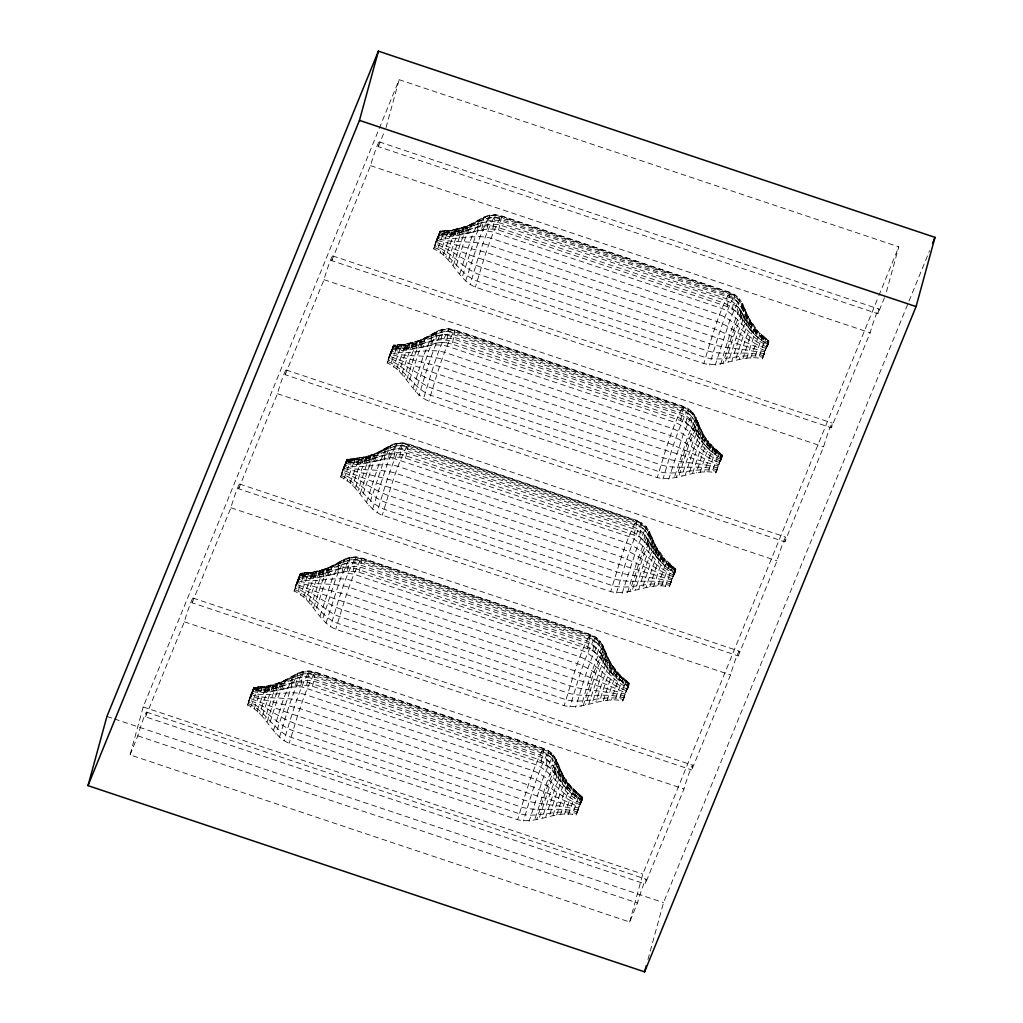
<?xml version="1.0" encoding="UTF-8"?>
<svg xmlns="http://www.w3.org/2000/svg" width="1023" height="1023" viewBox="0 0 1023 1023"><rect width="100%" height="100%" fill="white"/><g stroke="black" fill="none" stroke-linecap="round" stroke-linejoin="round"><path stroke-width="0.75" stroke-dasharray="5 3.75" d="M247.528 705.052L253.346 690.794L265.174 691.318L280.2 689.796L281.824 682.06L266.082 686.241L253.985 687.226L247.528 705.052C266.133 712.929 271.197 735.754 289.177 743.286L517.625 819.717C537.216 824.436 555.949 809.896 576.205 815.011L582.726 797.71L579.478 794.654L572.241 814.679M294.074 591.013L299.892 576.755L315.57 577.138L326.746 575.757L328.357 568.021L312.616 572.189L300.532 573.187L294.074 591.013C312.68 598.877 317.731 621.715 335.723 629.247L564.159 705.665C583.749 710.397 602.496 695.845 622.751 700.96L629.286 683.236L622.981 677.917L614.836 700.461M340.608 476.961L346.426 462.703L358.255 463.227L373.28 461.705L374.904 453.969L359.163 458.151L347.066 459.135L340.608 476.961C359.214 484.838 364.278 507.664 382.257 515.196L610.705 591.626C630.296 596.345 649.03 581.806 669.285 586.921L675.832 569.197L663.927 557.995L659.95 567.011L653.607 586.537M387.154 362.922L392.973 348.664L404.788 349.188L419.826 347.667L421.438 339.93L405.696 344.099L393.612 345.083L387.154 362.922C405.747 370.786 410.811 393.612 428.803 401.157L657.239 477.575C676.83 482.306 695.576 467.754 715.831 472.869L722.366 455.145L716.062 449.826L707.916 472.357M433.688 248.87L439.506 234.612L451.335 235.137L466.36 233.615L467.984 225.878L452.243 230.06L440.146 231.045L433.688 248.87C452.294 256.747 457.358 279.573 475.337 287.105L703.786 363.536C723.376 368.254 742.11 353.702 762.365 358.83L768.912 341.107L762.608 335.787L754.45 358.319M267.22 721.624L274.688 698.223L281.184 682.315L297.808 673.185L303.358 671.267L309.215 670.858L314.994 671.97L543.43 748.401C558.059 752.647 557.995 769.565 566.115 779.846L564.658 786.802L572.663 794.193L582.023 800.753M567.164 789.347L568.468 783.119C561.103 774.923 559.121 763.721 553.162 754.846L543.891 775.856L529.083 821.379M556.717 814.935L563.839 793.042L568.302 782.927L570.987 786.265L569.837 791.815M564.376 814.487L573.571 789.104L576.563 792.096L575.642 796.482M581.051 803.132L582.662 797.186L576.205 815.011M313.754 607.572L321.235 584.184L327.718 568.264L344.342 559.146L349.892 557.228L355.761 556.806L361.528 557.931L589.964 634.35C605.821 639.324 604.862 658.492 615.002 669.08L613.71 675.295L628.557 686.714M607.061 700.589L612.419 683.812L617.393 672.047L620.232 675.206L619.209 680.142M627.598 689.08L629.286 683.236L620.104 675.065L610.923 700.435M360.301 493.534L367.769 470.132L374.265 454.225L390.888 445.095L396.438 443.176L402.295 442.767L408.075 443.88L636.511 520.311L642.15 523.303L639.298 536.934C652.265 547.497 658.761 565.22 675.103 572.663M622.163 593.289L636.971 547.765L646.242 526.743L643.876 540.08M660.244 561.256L661.549 555.029C654.196 546.806 652.444 535.502 646.242 526.743M627.508 592.496C633.915 571.972 639.439 550.655 649.541 531.628L654.848 544.581L664.068 558.174L662.917 563.724M674.131 575.041L675.743 569.095L669.285 586.921M406.834 379.482L414.315 356.094L420.798 340.173L437.422 331.056L442.972 329.137L448.841 328.715L454.608 329.841L683.044 406.259C697.673 410.517 697.622 427.422 705.729 437.703L704.284 444.66L712.289 452.051L721.637 458.611M706.791 447.204L708.082 440.99C700.717 432.793 698.747 421.591 692.788 412.704L683.505 433.726L668.71 479.237M700.141 472.485L705.499 455.708L710.474 443.956L713.312 447.115L712.289 452.051M720.678 460.989L722.366 455.145L713.184 446.974L704.003 472.345M453.381 265.443L460.849 242.042L467.345 226.134L483.969 217.004L489.518 215.086L495.375 214.677L501.155 215.789L729.591 292.22L734.872 294.79L739.655 299.048L736.956 311.989C745.639 324.214 754.386 337.27 768.183 344.572M753.324 333.166L754.629 326.938C747.276 318.716 745.524 307.412 739.322 298.652L730.051 319.675L715.243 365.198M720.588 364.405C726.995 343.881 732.519 322.565 742.621 303.537L747.928 316.491L757.148 330.084L755.997 335.634M750.537 358.306L759.731 332.923L758.823 338.012M767.212 346.95L768.912 341.107L759.731 332.923M577.458 811.635L576.627 813.515C557.356 808.08 538.162 818.784 519.313 813.733L290.877 737.314C273.461 730.537 265.852 710.499 247.962 703.555L250.878 694.579C267.757 700.013 285.826 696.075 302.565 701.369L531.001 777.787C548.494 784.155 561.832 798.298 579.555 804.526L577.177 812.633M623.992 697.596L623.173 699.463C603.89 694.029 584.696 704.745 565.86 699.681L337.411 623.263C319.994 616.485 312.386 596.447 294.496 589.517L297.424 580.527C314.304 585.962 332.373 582.023 349.112 587.317L577.547 663.735C595.041 670.103 608.365 684.246 626.089 690.487L623.71 698.594M670.538 583.545L669.707 585.425C650.436 579.99 631.242 590.693 612.393 585.642L383.957 509.211C366.541 502.446 358.932 482.408 341.043 475.465L343.958 466.488C360.838 471.91 378.906 467.984 395.645 473.278L624.081 549.696C641.574 556.064 654.912 570.207 672.635 576.435L670.257 584.542M717.072 469.493L716.253 471.373C696.97 465.938 677.776 476.654 658.94 471.59L430.491 395.172C413.075 388.395 405.466 368.357 387.576 361.426L390.505 352.436C407.384 357.871 425.453 353.932 442.192 359.226L670.628 435.645C688.121 442.013 701.446 456.156 719.169 462.396L716.791 470.49M763.618 355.454L762.787 357.334C743.516 351.899 724.322 362.602 705.474 357.551L477.038 281.12C459.621 274.356 452.013 254.318 434.123 247.374L437.038 238.385C453.918 243.819 471.987 239.893 488.725 245.175L717.161 321.606C734.655 327.974 747.992 342.117 765.716 348.344L763.337 356.452M280.2 689.796L283.755 689.029L285.327 680.193L277.642 698.364L269.356 724.297M326.746 575.757L330.288 574.977L331.861 566.141L325.71 580.079L315.902 610.258M373.28 461.705L376.835 460.938L378.408 452.102L372.257 466.028L362.436 496.206M419.826 347.667L423.369 346.887L424.941 338.05L418.791 351.989L408.983 382.167M577.79 810.523L577.125 811.853C558.775 806.214 539.453 812.377 521.308 807.07L292.872 730.639C276.031 724.514 265.609 708.044 248.461 701.893L251.505 692.865C269.33 698.21 287.565 689.323 305.046 694.502L533.495 770.933C551.346 777.851 561.87 795.996 580.169 802.812L579.402 805.651M624.324 696.484L623.672 697.801C605.322 692.175 586 698.338 567.855 693.019L339.406 616.6C322.565 610.462 312.143 594.005 294.995 587.841L298.038 578.813C315.864 584.159 334.112 575.284 351.592 580.463L580.028 656.881C597.88 663.799 608.404 681.945 626.715 688.773L625.948 691.599M670.871 582.432L670.206 583.762C651.856 578.123 632.534 584.286 614.388 578.98L385.952 502.549C369.111 496.424 358.689 479.953 341.541 473.802L344.585 464.762C362.411 470.12 380.646 461.232 398.126 466.411L626.575 542.842C644.426 549.76 654.95 567.906 673.249 574.721L672.482 577.56M717.404 468.393L716.752 469.71C698.402 464.084 679.08 470.248 660.935 464.928L432.486 388.51C415.645 382.372 405.223 365.914 388.075 359.751L391.118 350.723C408.944 356.068 427.192 347.193 444.673 352.372L673.108 428.79C690.96 435.708 701.484 453.854 719.796 460.682L719.028 463.509M763.951 354.342L763.286 355.659C744.936 350.032 725.614 356.196 707.468 350.889L479.033 274.458C462.191 268.333 451.77 251.863 434.622 245.712L437.665 236.671C455.491 242.029 473.726 233.142 491.206 238.321L719.655 314.752C737.506 321.67 748.03 339.815 766.329 346.631L765.562 349.457M657.738 558.711L659.017 551.538L654.029 562.842L646.076 587.304M704.284 444.66L690.41 426.041L693.121 413.1L688.338 408.842C676.702 430.747 670.346 455.299 662.968 478.943M750.818 330.621L752.097 323.447L745.869 338.191L739.156 359.214M578.161 809.334L577.688 810.063C560.041 804.347 541.141 805.433 523.546 799.922L295.11 723.491C278.729 717.814 265.52 705.742 249.011 700.103L252.093 691.292C272.988 697.085 292.258 681.331 312.45 686.267L540.886 762.685L550.796 768.171L564.658 786.802M624.708 695.295L624.222 696.011C606.588 690.308 587.688 691.395 570.092 685.87L341.644 609.452C325.276 603.762 312.066 591.703 295.557 586.064L298.626 577.253C319.521 583.033 338.805 567.292 358.983 572.228L587.432 648.646C601.179 651.996 603.813 667.201 613.71 675.295M671.241 581.243L670.768 581.972C653.122 576.256 634.222 577.343 616.626 571.831L388.19 495.401C371.809 489.723 358.6 477.651 342.091 472.012L345.173 463.202C366.068 468.994 385.339 453.24 405.53 458.176L639.298 536.934M717.788 467.191L717.302 467.92C699.668 462.217 680.768 463.304 663.173 457.78L434.724 381.362C418.356 375.671 405.146 363.6 388.638 357.973L391.707 349.163C410.645 354.265 428.65 341.158 447.025 346.132L675.461 422.55C693.735 430.146 701.458 451.514 720.384 459.11L719.438 462.37M764.322 353.152L763.849 353.881C746.202 348.165 727.302 349.252 709.706 343.741L481.27 267.31C464.89 261.632 451.68 249.561 435.171 243.922L438.253 235.111C459.148 240.904 478.419 225.15 498.61 230.085L727.046 306.504L736.956 311.989M579.824 804.5L580.757 801.252C561.844 793.656 554.108 772.288 535.847 764.692L301.759 686.868L291.325 687.098L275.775 734.054M626.754 689.412L629.196 683.134L626.357 690.461M672.904 576.409L673.837 573.161C654.925 565.566 647.188 544.198 628.928 536.589L394.84 458.777L384.405 458.995L368.855 505.963M766.368 347.283L768.823 341.004L765.984 348.319M253.346 690.794L254.075 687.328L250.443 697.929L249.625 698.249L287.054 712.417L525.963 792.505L578.57 808.093M257.323 691.139L258.039 687.124L253.985 687.226L250.443 697.929L250.251 696.394L300.033 708.632L528.469 785.05L578.98 806.853M261.261 691.305L262.182 686.932C281.696 687.661 296.082 667.776 315.34 672.405L543.788 748.823L549.07 751.394L553.494 755.23L550.796 768.171M265.174 691.318L266.082 686.241L256.888 711.612M269.036 691.177C274.381 670.308 259.446 712.443 259.727 714.003M299.892 576.755L300.532 573.187L296.977 583.877L296.159 584.21L333.6 598.378L572.496 678.454L625.104 694.054M272.834 690.883C278.831 667.469 262.093 714.719 262.387 716.471M303.857 577.087L304.573 573.072L297.335 593.097M276.555 690.423L277.834 683.249L272.847 694.553L264.893 719.016M307.808 577.266L308.614 572.752L300.455 595.284M311.708 577.279L312.616 572.189L303.435 597.573M315.57 577.138C320.915 556.256 305.992 598.404 306.261 599.951M346.426 462.703L347.155 459.237L343.523 469.838L342.692 470.158L380.134 484.327L619.043 564.415L671.651 580.003M319.368 576.831C325.365 553.417 308.626 600.68 308.933 602.419M350.403 463.035C350.429 454.634 369.252 459.672 374.904 453.969M323.102 576.371L324.368 569.21L319.393 580.501L311.427 604.964M295.634 685.384L297.808 673.185L291.325 687.098M354.342 463.214L355.147 458.7L346.989 481.232M358.255 463.227L359.163 458.151L349.968 483.521M300.979 684.604L303.358 671.267C292.309 692.06 286.274 715.371 279.279 737.8M362.116 463.087C367.462 442.205 352.526 484.352 352.807 485.912M392.973 348.664L393.612 345.083L390.057 355.787L389.239 356.119L426.681 370.288L665.577 450.363L718.184 465.964M306.721 684.899L309.215 670.858C297.578 692.763 291.223 717.315 283.844 740.959M365.914 462.792C371.912 439.379 355.173 486.628 355.467 488.367M396.937 348.996L397.653 344.981L390.402 365.006M369.635 462.332L370.914 455.158L365.927 466.462L357.973 490.912M342.181 571.346L344.342 559.146L335.864 578.379L322.309 620.015M312.45 686.267L314.739 677.06L314.994 671.97C303.153 694.259 296.683 719.233 289.177 743.286M400.888 349.175L401.694 344.649L393.535 367.193M404.788 349.188L405.696 344.099L396.515 369.482M347.526 570.553L349.892 557.228L340.621 578.238L325.813 623.761M408.65 349.048C413.995 328.166 399.072 370.313 399.341 371.861M439.506 234.612L440.146 231.045L436.604 241.748L435.772 242.067L473.214 256.236L712.123 336.324L764.731 351.912M353.255 570.86L355.761 556.806C344.124 578.711 337.769 603.263 330.391 626.907M412.448 348.741C418.445 325.327 401.707 372.589 402.013 374.328M443.483 234.945L444.187 230.942L436.949 250.955M416.182 348.28L417.448 341.119L411.22 355.851L404.507 376.873M388.714 457.294L390.888 445.095L384.405 458.995M358.983 572.228L361.797 560.067L361.528 557.931C349.687 580.22 343.229 605.194 335.723 629.247M447.422 235.124L448.227 230.61L440.069 253.141M451.335 235.137L452.243 230.06L443.049 255.43M394.06 456.514L396.438 443.176L387.154 464.199L372.359 509.71M455.197 234.996C460.542 214.114 445.606 256.262 445.887 257.822M399.801 456.808L402.295 442.767C390.658 464.672 384.303 489.224 376.924 512.868M458.995 234.689C464.992 211.288 448.253 258.538 448.547 260.277M423.369 346.887L430.657 345.071L432.563 334.355L423.241 356.388L413.202 387.832M462.716 234.229L463.994 227.068L459.007 238.359L451.053 262.821M430.657 345.071L435.261 343.255L437.422 331.056L428.944 350.288L415.389 391.924M405.53 458.176L407.819 448.969L408.075 443.88C396.233 466.168 389.763 491.142 382.257 515.196M435.261 343.255L440.606 342.462L442.972 329.137C431.923 349.917 425.9 373.229 418.893 395.671M466.36 233.615L469.915 232.848L471.488 224.011L465.337 237.937L455.516 268.116M440.606 342.462L446.335 342.769L448.841 328.715C437.205 350.62 430.849 375.172 423.471 398.817M481.795 229.203L483.969 217.004L475.478 236.236L461.936 277.872M690.41 426.041L680.512 420.555L452.064 344.124L454.353 334.917L454.608 329.841C442.767 352.129 436.31 377.103 428.803 401.157M487.14 228.423L489.518 215.086L480.235 236.108L465.439 281.619M492.881 228.717L495.375 214.677C483.738 236.582 477.383 261.134 470.005 284.778M498.61 230.085L501.423 217.925L501.155 215.789C489.314 238.078 482.843 263.052 475.337 287.105M540.886 762.685L543.699 750.537L543.43 748.401C531.589 770.677 525.119 795.664 517.625 819.717M546.218 765.025L548.724 750.984C537.075 772.876 530.72 797.441 523.354 821.073M554.3 771.917L556.461 759.718L547.983 778.951L534.428 820.587M587.432 648.646L589.721 639.439L589.964 634.35C578.136 656.638 571.665 681.612 564.159 705.665M555.336 773.976L557.369 762.531L547.42 786.06L536.704 819.64M556.486 776.009L558.392 765.294L550.937 782.186L539.031 818.771M558.238 778.784L559.977 769.027L551.499 789.091L542.356 817.709M592.765 650.986L595.258 636.933C583.621 658.838 577.266 683.39 569.888 707.034M560.195 781.508L561.768 772.672L555.617 786.61L545.809 816.776M562.343 784.181L563.75 776.214L556.819 792.608L549.351 816.009M597.33 654.132L600.041 641.191L595.603 637.355L590.322 634.771L361.886 558.353L356.106 557.228L350.224 557.625L324.547 569.415L312.744 572.343L300.609 573.289L296.977 583.877L296.785 582.343L346.567 594.58L575.016 671.011L625.526 692.814M600.833 657.879L603.301 646.037L599.708 640.794C588.66 661.587 582.624 684.886 575.629 707.328M633.966 534.594L636.255 525.387L636.511 520.311C624.669 542.586 618.199 567.573 610.705 591.626M601.882 659.925L604.133 650.193L603.007 645.679C592.892 664.694 587.381 686.024 580.974 706.548M603.02 661.958L605.13 652.84L603.915 648.48L593.967 672.021L583.238 705.601M604.785 664.733L606.754 655.27L604.925 651.242L597.47 668.147L585.578 704.732M572.663 794.193L573.571 789.104M606.741 667.469L608.532 658.889L606.511 654.976L599.734 670.359L588.903 703.658M608.877 670.142L610.488 662.405L608.301 658.62L602.163 672.559L592.343 702.737M611.204 672.75L612.662 665.807L610.296 662.162L603.365 678.569L595.898 701.957M578.762 798.669L579.478 794.654M647.38 543.827L649.541 531.628M680.512 420.555L683.326 408.394L683.044 406.259C671.216 428.547 664.745 453.521 657.239 477.575M648.416 545.886L650.449 534.428L642.495 552.484L629.784 591.55M649.567 547.919L651.472 537.203L644.017 554.095L632.112 590.68M616.37 677.763L617.534 672.213L612.483 665.589L606.243 680.321L599.529 701.343M651.319 550.694L653.058 540.937L644.58 561L635.436 589.606M685.845 422.883L688.684 409.264L683.402 406.681L454.966 330.263L449.187 329.137L443.304 329.521L417.627 341.324L405.824 344.252L393.689 345.199L390.057 355.787L389.865 354.252L439.647 366.49L668.096 442.921L718.606 464.723M653.275 553.417L654.848 544.581L647.163 562.752L638.889 588.685M622.189 682.431L622.981 677.917M655.423 556.09L656.83 548.123L651.293 560.694L642.431 587.918M625.309 684.63L626.025 680.615L618.774 700.627M693.914 429.788L696.088 417.589L687.597 436.821L674.055 478.457M727.046 306.504L729.859 294.355L729.591 292.22C717.75 314.496 711.279 339.483 703.786 363.536M694.962 431.834L696.995 420.389L687.047 443.931L676.318 477.511M696.1 433.867L698.006 423.151L688.696 445.197L678.658 476.641M697.865 436.642L699.591 426.885L692.814 442.268L681.983 475.567M732.378 308.844L734.872 294.79C723.235 316.695 716.88 341.247 709.514 364.891M665.743 566.103L666.651 561.013L657.457 586.396M699.822 439.379L701.382 430.53L693.709 448.713L685.423 474.646M668.722 568.392L669.643 564.005L666.651 561.013M701.957 442.051L703.376 434.072L696.446 450.478L688.978 473.866M671.842 570.578L672.661 566.691L669.528 563.878L661.37 586.409M740.46 315.736L742.621 303.537M741.496 317.795L743.529 306.337L735.575 324.393L722.852 363.459M742.647 319.828L744.552 309.112L735.23 331.145L725.192 362.59M709.45 449.672L710.614 444.123L707.929 440.798L703.466 450.9L696.343 472.792M744.399 322.603L746.138 312.846L737.66 332.91L728.517 361.515M746.355 325.327L747.928 316.491L740.243 334.662L731.969 360.595M715.269 454.34L716.062 449.826M748.504 327.999L749.91 320.033L744.373 332.603L735.511 359.827M718.389 456.539L719.105 452.524L711.855 472.536M761.803 340.301L762.608 335.787M764.923 342.488L765.639 338.472L758.401 358.498M884.46 297.68L877.9 313.767A15.051 0.908 -71.5 0 0 876.928 312.616A15.051 0.908 -71.5 0 0 870.138 332.769L831.354 427.806A15.051 0.908 -71.5 0 0 830.395 426.668A15.051 0.908 -71.5 0 0 823.605 446.821L784.82 541.858A15.051 0.908 -71.5 0 0 783.848 540.707A15.051 0.908 -71.5 0 0 777.058 560.86L738.274 655.909A15.051 0.908 -71.5 0 0 737.314 654.758A15.051 0.908 -71.5 0 0 730.524 674.911L691.74 769.948A15.051 0.908 -71.5 0 0 690.768 768.797A15.051 0.908 -71.5 0 0 683.978 788.963L645.193 884A15.051 0.908 -71.5 0 0 644.234 882.849A15.051 0.908 -71.5 0 0 637.444 903.002L629.682 922.004L130.062 754.872L143.182 706.944L399.149 79.692L898.769 246.837L885.649 294.765M386.029 127.619L399.149 79.692M581.281 802.275L582.356 799.475C563.059 790.843 560.566 765.907 542.228 757.57L313.792 681.152C293.384 676.689 274.893 694.029 253.691 689.515L250.443 697.929L252.63 689.937C272.681 694.681 290.276 678.159 309.56 682.827L537.996 759.245C556.64 767.57 561.819 791.431 581.294 799.896L580.207 803.464M627.815 688.236L628.902 685.436C609.593 676.791 607.112 651.868 588.775 643.531L360.326 567.113C339.917 562.637 321.427 579.99 300.225 575.476L296.977 583.877L299.164 575.898C319.214 580.629 336.823 564.108 356.094 568.788L584.529 645.206C603.186 653.531 608.365 677.379 627.841 685.845L627.112 688.505M672.06 578.762L621.549 556.96L393.113 480.541L343.332 468.304L343.523 469.838L345.71 461.846C365.761 466.59 383.356 450.069 402.64 454.736L631.076 531.154C649.72 539.479 654.899 563.341 674.374 571.806L673.287 575.374M691.663 421.259L681.855 415.44L453.406 339.009C432.998 334.547 414.507 351.899 393.305 347.385L390.057 355.787L392.244 347.807C412.295 352.539 429.903 336.017 449.174 340.685L677.61 417.115C696.267 425.44 701.446 449.289 720.921 457.754L719.834 461.322M765.14 350.672L714.629 328.869L486.194 252.451L436.412 240.213L436.604 241.748L438.79 233.756C458.841 238.5 476.437 221.978 495.72 226.646L724.156 303.064C742.8 311.388 747.979 335.25 767.455 343.715L766.726 346.375M629.682 922.004L642.789 874.09L878.233 297.13M647.955 959.548L663.531 902.618L929.587 250.661M250.788 707.136L257.476 687.967L258.039 687.124L262.067 686.791L253.909 709.323M343.869 479.045L351.209 459.148L347.066 459.135L343.523 469.838L346.771 461.424C367.973 465.938 386.464 448.598 406.873 453.061L635.309 529.479L645.129 535.31L658.416 556.141M273.589 729.974L283.627 698.53L292.936 676.484L291.031 687.2L283.755 689.029M320.122 615.923L332.027 579.338L339.483 562.445L337.577 573.161L330.288 574.977M366.656 501.884L378.561 465.286L386.016 448.394L384.111 459.11L376.835 460.938M459.736 273.793L471.641 237.195L479.096 220.303L477.191 231.019L469.915 232.848M552.995 815.395L560.949 790.932L566.115 779.846M616.434 592.982C623.8 569.351 630.155 544.786 641.805 522.881L646.574 527.139M560.527 814.628L566.87 795.101L570.847 786.086L568.302 782.927M568.289 814.5L576.448 791.968L582.752 797.288L580.565 802.556M603.263 700.883L610.386 678.991L615.002 669.08M649.797 586.844L656.919 564.952L661.549 555.029M622.751 700.96L627.304 687.213C608.378 679.604 600.654 658.237 582.381 650.641L353.945 574.223L342.82 572.42L337.871 573.046M692.609 473.253L700.576 448.79L705.729 437.703M665.321 586.588L672.559 566.563L675.832 569.197L673.645 574.466M742.877 358.753L750 336.861L754.629 326.938M746.688 358.446L753.03 338.92L757.007 329.905L759.859 333.076M715.831 472.869L722.276 455.043L720.192 460.414M762.365 358.83L766.918 345.071C747.992 337.475 740.268 316.107 722.008 308.498L493.559 232.08L482.434 230.277L477.485 230.904M285.174 683.338L269.944 687.494L253.921 688.492L250.443 697.929L253.103 688.824C275.353 693.198 293.422 672.725 314.739 677.06L543.175 753.478C555.579 756.662 557.484 769.897 563.609 779.053C568.647 786.636 575.169 793.196 582.599 798.452L581.435 801.597M331.708 569.287L316.491 573.455L300.468 574.453L296.977 583.877L299.637 574.773C321.887 579.159 339.956 558.673 361.272 563.008L589.721 639.439C602.125 642.61 604.03 655.845 610.156 665.001C615.181 672.597 621.703 679.157 629.132 684.4L627.969 687.546M378.254 455.248L363.024 459.404L347.002 460.401L343.523 469.838L346.183 460.734C368.433 465.107 386.502 444.634 407.819 448.969L636.255 525.387C648.659 528.571 650.564 541.806 656.689 550.949C661.728 558.545 668.249 565.105 675.679 570.361L674.515 573.507M424.788 341.196L409.571 345.352L393.548 346.362L390.057 355.787L392.717 346.682C414.967 351.068 433.036 330.582 454.353 334.917L682.801 411.348C695.205 414.52 697.111 427.755 703.236 436.911C708.261 444.506 714.783 451.066 722.212 456.309L721.049 459.455M738.21 307.22L728.389 301.389L499.953 224.97C479.544 220.508 461.053 237.847 439.852 233.334L436.604 241.748L439.263 232.643C460.299 236.965 477.498 217.848 497.6 222.183L726.049 298.601C740.179 302.667 743.043 318.089 751.496 328.051M580.885 801.815L581.767 798.771C561.755 789.424 558.839 763.746 539.888 754.782L311.44 678.364C304.394 676.139 296.312 676.74 290.276 681.28M627.431 687.763L628.314 684.732C608.301 675.372 605.373 649.695 586.422 640.743L357.986 564.312C350.927 562.087 342.846 562.688 336.823 567.228M673.965 573.724L674.848 570.681L659.797 557.701M720.512 459.672L721.394 456.642L706.33 443.662M767.045 345.633L767.928 342.59L752.877 329.611M281.773 683.019L266.172 686.996L254.049 687.763L250.443 697.929L253.487 687.98C276.197 691.868 293.767 670.103 315.263 674.106L543.699 750.537C559.057 755.281 558.443 773.708 568.43 783.887M328.319 568.967L312.718 572.957L300.596 573.711L296.977 583.877L300.033 573.941C322.744 577.829 340.314 556.052 361.797 560.067L590.245 636.485C603.007 639.925 604.363 653.838 610.45 663.352C615.335 671.254 621.779 678.159 629.26 683.671L628.058 687.06M374.853 454.928L359.252 458.905L347.129 459.672L343.523 469.838L346.567 459.89C369.277 463.777 386.847 442.013 408.343 446.015L636.779 522.446C652.137 527.19 651.523 545.617 661.51 555.796M421.399 340.876L405.799 344.866L393.676 345.621L390.057 355.787L393.113 345.851C415.824 349.738 433.394 327.961 454.877 331.976L683.326 408.394C698.671 413.151 698.07 431.578 708.044 441.757M767.595 345.416L768.759 342.27C760.294 336.286 753.005 328.588 747.775 319.636C743.376 310.877 740.115 300.123 729.335 297.297L500.899 220.878C479.928 216.735 462 236.415 440.082 232.311L436.604 241.748L439.647 231.799C462.358 235.686 479.928 213.922 501.423 217.925L729.859 294.355C745.217 299.1 744.603 317.526 754.59 327.705M581.141 801.252L582.164 797.94C573.455 791.725 566 783.746 560.54 774.539C555.834 765.588 552.51 754.437 541.448 751.432L313.012 675.001C302.45 670.781 293.192 677.904 284.1 682.06M627.687 687.2L628.697 683.888C619.989 677.686 612.547 669.694 607.087 660.5C602.381 651.549 599.056 640.385 587.982 637.38L359.546 560.962C348.996 556.729 339.726 563.865 330.634 568.021M674.221 573.161L675.244 569.849C666.536 563.635 659.081 555.655 653.62 546.448C648.914 537.497 645.59 526.346 634.529 523.328L406.093 446.91C395.53 442.69 386.259 449.813 377.18 453.969M720.767 459.11L721.778 455.798C713.069 449.596 705.627 441.604 700.167 432.409C695.461 423.458 692.136 412.295 681.062 409.29L452.626 332.871C442.077 328.639 432.806 335.774 423.714 339.93M767.301 345.071L768.324 341.759C759.616 335.544 752.161 327.565 746.7 318.358C741.995 309.406 738.67 298.256 727.609 295.238L499.173 218.82C488.61 214.6 479.339 221.722 470.26 225.878M250.443 697.929L253.794 687.443L261.824 687.072L273.614 684.86L284.842 680.73L297.13 673.94L302.616 672.085L308.447 671.715L314.202 672.853L542.638 749.271C555.579 752.864 557.024 767.033 563.315 776.7C568.43 784.82 574.99 792.032 582.726 797.71L581.524 801.099M296.977 583.877L300.327 573.404L312.335 572.509L320.161 570.808L331.375 566.691L343.677 559.888L349.163 558.047L354.981 557.676L360.735 558.801L589.184 635.232C602.112 638.825 603.57 652.994 609.861 662.648C614.861 670.679 621.396 677.725 629.004 683.351L627.879 686.842M343.523 469.838L346.874 459.353L354.904 458.982L366.694 456.769L378.625 452.358L391.182 445.465L396.771 443.573L402.653 443.176L408.42 444.314L636.869 520.733L642.15 523.303M390.057 355.787L393.407 345.314L405.415 344.419L413.241 342.718L424.455 338.6L436.757 331.797L442.243 329.956L448.061 329.585L453.816 330.71L682.264 407.141C695.192 410.722 696.65 424.89 702.942 434.558C708.044 442.678 714.604 449.89 722.34 455.58L721.138 458.969M467.933 226.837L452.332 230.814L440.21 231.582L436.604 241.748L439.954 231.262L451.961 230.367L459.775 228.679L471.705 224.267L484.263 217.375L489.851 215.482L495.733 215.086L501.5 216.211L729.949 292.642L735.23 295.212L739.655 299.048M581.345 800.894L582.458 797.403L570.54 786.444M674.426 572.803L675.538 569.312L663.62 558.353M720.959 458.752L722.085 455.261L710.154 444.302M767.506 344.713L768.618 341.222L756.7 330.263M436.604 241.748L440.235 231.147L452.371 230.201L467.984 225.878M674.605 573.008L675.807 569.619C666.996 563.136 659.669 554.683 654.362 545.118C649.861 535.937 647.009 524.313 635.718 521.18L407.282 444.762C396.413 440.504 387.116 448.266 377.922 452.639M767.685 344.917L768.887 341.529C760.076 335.045 752.736 326.593 747.442 317.028C742.941 307.846 740.089 296.222 728.798 293.089L500.362 216.671C489.493 212.413 480.196 220.175 471.002 224.548M674.362 574.184L675.436 571.384L666.216 564.274L657.239 554.747L642.93 532.702L638.314 529.16L632.968 526.692L404.52 450.273C397.474 448.048 389.392 448.649 383.356 453.189M720.895 460.145L721.982 457.332C709.387 448.944 699.041 436.974 693.057 423.036M767.442 346.094L768.516 343.293C755.92 334.892 745.588 322.923 739.591 308.984M130.062 754.872L137.824 735.857A15.051 0.908 -71.5 0 1 144.614 715.704A15.051 0.908 -71.5 0 1 145.573 716.854L645.193 884M145.573 716.854L184.357 621.818A15.051 0.908 -71.5 0 1 191.148 601.665A15.051 0.908 -71.5 0 1 192.119 602.803L691.74 769.948M192.119 602.803L230.904 507.766A15.051 0.908 -71.5 0 1 237.694 487.613A15.051 0.908 -71.5 0 1 238.653 488.764L738.274 655.909M238.653 488.764L277.438 393.727A15.051 0.908 -71.5 0 1 284.228 373.574A15.051 0.908 -71.5 0 1 285.2 374.712L784.82 541.858M285.2 374.712L323.984 279.675A15.051 0.908 -71.5 0 1 330.774 259.522A15.051 0.908 -71.5 0 1 331.733 260.673L831.354 427.806M331.733 260.673L370.518 165.636A15.051 0.908 -71.5 0 1 377.308 145.471A15.051 0.908 -71.5 0 1 378.28 146.621L877.9 313.767M378.28 146.621L384.239 132.005M878.847 295.647L898.769 246.837M429.903 339.137C435.926 334.598 444.008 333.997 451.066 336.222L679.502 412.653C693.645 416.706 696.497 432.141 704.949 442.102M446.335 342.769L452.064 344.124M379.201 141.877L878.821 309.023M370.518 165.636L870.138 332.769M332.667 255.916L832.274 423.062M323.984 279.675L823.605 446.821M286.12 369.968L785.741 537.113M277.438 393.727L777.058 560.86M239.587 484.007L739.194 651.152M230.904 507.766L730.524 674.911M193.04 598.059L692.661 765.204M184.357 621.818L683.978 788.963M143.182 706.944L642.789 874.09M146.506 712.11L646.114 879.243M106.929 716.42L112.978 718.44M114.486 718.952L663.531 902.618M137.824 735.857L637.444 903.002M576.563 792.096L570.987 786.265M713.312 447.115L710.474 443.956M620.232 675.206L617.393 672.047"/><path stroke-width="1.5" d="M87.991 785.638L106.929 716.42L378.408 51.15L935.009 237.362L916.071 306.58L644.592 971.85L87.991 785.638L359.469 120.382L378.408 51.15M644.592 971.85L646.267 965.699M932.592 243.269L935.009 237.362M359.469 120.382L916.071 306.58"/></g></svg>
